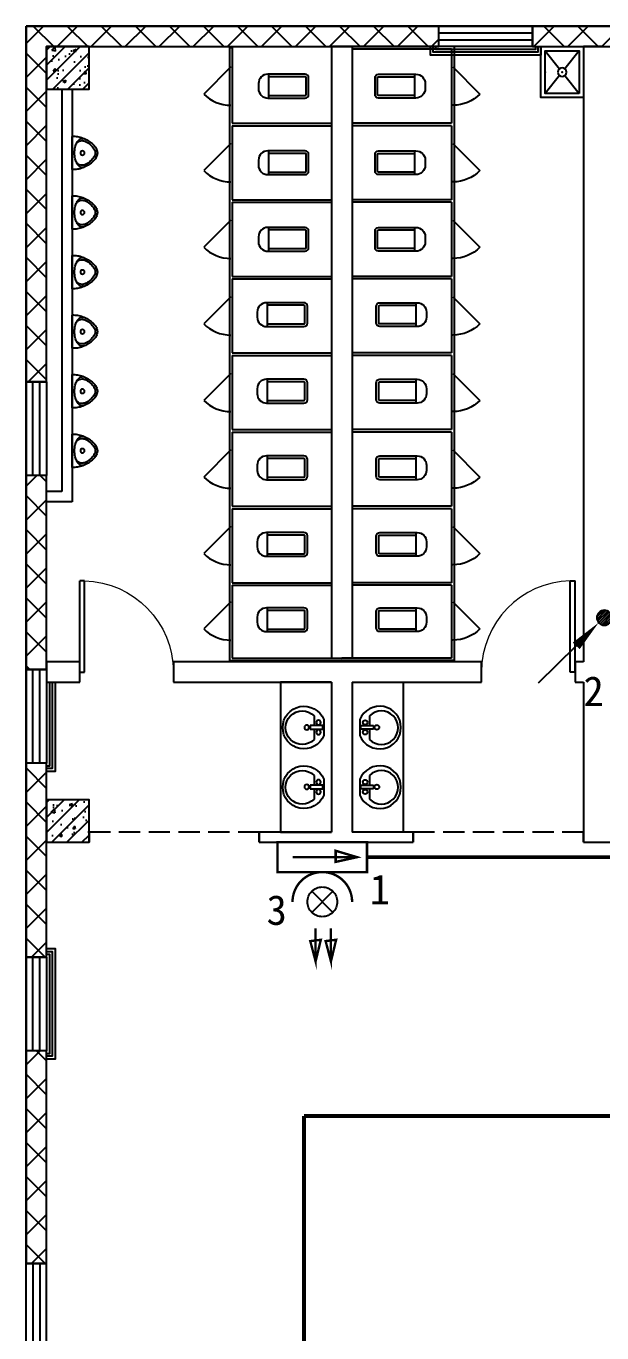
# Model space of a CAD drawing. Header units: millimetres. Extents: x -633009578 to 5705885, y -633235091 to 2571734.
# Drawn here: x 3029880 to 3036646, y 1976485 to 1991840 of the extents above; entities that cross this region are included whole.
import ezdxf

# ---------------------------------------------------------------- set-up
doc = ezdxf.new("R2010")
doc.units = ezdxf.units.MM
doc.header["$LTSCALE"] = 1000
doc.header["$MEASUREMENT"] = 0
doc.linetypes.add('DASH', pattern=[0.35, 0.25, -0.1])
doc.layers.get('0').update_dxf_attribs({"color": 9})
for name, color, linetype in [('000000000000电气', 7, 'Continuous'), ('A-COLUM(柱)', 255, 'Continuous'), ('A-DOOR(门）', 4, 'Continuous'), ('A-F-AREA(计算)', 5, 'Continuous'), ('A-FLOR(看线)', 8, 'Continuous'), ('A-HATH(填充)', 8, 'Continuous'), ('A-LM-RAIL(栏杆)', 167, 'Continuous'), ('A-LVTY(厨卫)', 8, 'Continuous'), ('A-WALL(墙)', 255, 'Continuous'), ('A-WINDOW（窗）', 4, 'Continuous'), ('WALL', 9, 'Continuous'), ('电-弱电平面-箭头', 3, 'Continuous'), ('电-强电平面-线缆', 3, 'Continuous'), ('设备-照明', 3, 'Continuous')]:
    doc.layers.add(name, color=color, linetype=linetype)
doc.styles.add('IDQSTYLE', font='simhei.ttf', dxfattribs={"width": 0.707, "bigfont": 'hztxt.shx'})
doc.styles.add('宋体', font='simhei.ttf')
pattern_1 = [(45, (597821.4751960391, 677977.5160347573), (-200.0002033111466, 200.0002033111467), []), (135, (597821.4751960391, 677977.5160347573), (-200.0002033111467, -200.0002033111466), [])]

# ---------------------------------------------------------------- blocks, each defined once
blk = doc.blocks.new('HC000078')
at = {"color": 0, "linetype": 'Continuous', "const_width": 0.2}
for points in [[(-3.750000000000028, 1.25), (3.75, 1.25), (3.75, -1.25), (-3.750000000000028, -1.25), (-3.750000000000028, 1.25)], [(2.5, 0), (-2.500000000000028, 0)]]:
    blk.add_lwpolyline(points, dxfattribs=at)
blk.add_lwpolyline([(2.917016710174721, 0), (1.120131515022848, 0.3984556212736834), (1.120131515022848, -0.539087017017323)], close=True, dxfattribs=at)
at = {"color": 0, "style": 'IDQSTYLE', "width": 0.7}
blk.add_attdef('PSFHATT', (5.75, -1.25), '', height=2.5, dxfattribs=at)
blk = doc.blocks.new('HC000064')
at = {"color": 0, "linetype": 'Continuous'}
for p, q in [((-0.8838834764831063, -0.8838834764831063), (0.8838834764831063, 0.8838834764831063)), ((-0.8838834764830494, 0.8838834764831063), (0.8838834764831631, -0.8838834764831063))]:
    blk.add_line(p, q, dxfattribs=at)
at = {"color": 0, "linetype": 'Continuous', "const_width": 0.2}
blk.add_lwpolyline([(5.710751695749348e-14, 2.499999999999886, 0.1989123673796647), (-1.767766952966326, 1.767766952966327, 0.1989123673796613), (-2.5, 1.951292859901378e-16, 0.1989123673796761), (-1.767766952966326, -1.76776695296644, 0.1989123673796782), (5.594010226827932e-14, -2.500000000000227)], format="xyb", dxfattribs=at)
for points in [[(2.226896073527712, 0.5659208660671311), (5.003498004369476, 0.5624686703930024), (3.296463286048663, 1.009912150058199), (3.185957433181557, 0.1260038671447887), (5.003498004369476, 0.5624686703930024)], [(2.224443767981995, -0.721123763554715), (5.001045698823816, -0.7245759592289005), (3.294010980502946, -0.2771324795636474), (3.18350512763584, -1.161040762477114), (5.001045698823816, -0.7245759592289005)]]:
    blk.add_lwpolyline(points, dxfattribs=at)
at = {"color": 0, "linetype": 'Continuous'}
for centre, radius, start, end in [((-2.259303855112194e-14, -1.740829702612245e-13), 1.250000000000117, 89.99999999999898, 134.9999999999991), ((-9.10937991704941e-14, -1.740829702612245e-13), 1.250000000000117, 45.00000000000085, 89.99999999999582), ((1.199040866595169e-14, -7.105427357601002e-14), 1.250000000000069, 135.0000000000036, 179.9999999999968), ((-1.252331571777177e-13, -7.088774012231625e-14), 1.250000000000068, 3.249254662582951e-12, 44.99999999999639), ((-2.284838984678572e-13, -5.684341886080801e-14), 1.250000000000172, 315.0000000000093, 2.605510395054555e-12), ((-2.264854970235319e-14, -5.695444116327053e-14), 1.250000000000034, 179.9999999999974, 225.0000000000007), ((-2.270406085358445e-14, -1.338928967697939e-13), 1.24999999999998, 224.9999999999983, 270.000000000001), ((-9.131584377541913e-14, 3.996802888650564e-15), 1.250000000000118, 270.0000000000042, 315.0000000000028)]:
    blk.add_arc(centre, radius, start, end, dxfattribs=at)
at = {"color": 0, "style": 'IDQSTYLE', "width": 0.7}
blk.add_attdef('PSFHATT', (7.003498004369476, -2.500000010000227), '', height=2.5, dxfattribs=at)
blk = doc.blocks.new('*X126')
at = {"color": 0, "linetype": 'Continuous'}
for p, q in [((192.590110055903, 446.7242872143482), (193.9264208598343, 448.0605980182795)), ((192.6512440212146, 447.2096852483717), (193.4410228258108, 447.9994640529679)), ((192.666080612941, 446.3759937026742), (194.2747143715083, 447.9846274612416)), ((192.8122309321682, 446.0978799531896), (194.552828120993, 447.8384771420143)), ((193.0126674313866, 445.874052383696), (194.7766556904866, 447.6380406427959)), ((193.2651240367983, 445.7022449203958), (194.9484631537868, 447.3855840373842)), ((193.5780466605768, 445.5909034754624), (195.0598045987202, 447.0726614136058)), ((193.9838870800477, 445.5724798262212), (195.0782282479613, 446.6668209941349))]:
    blk.add_line(p, q, dxfattribs=at)
blk = doc.blocks.new('HC001447')
at = {"color": 0, "linetype": 'Continuous'}
blk.add_line((-5.469508829517324, -5.531426259851287), (-2.364015929042509, -2.356448738054951), dxfattribs=at)
blk.add_lwpolyline([(-2.364015929042509, -2.356448738054951, 0.8, 0, 0), (-0.4121164681388194, -0.4698776614111466, 0, 0, 0)], format="xyseb", dxfattribs=at)
blk.add_circle((0, 0), 0.625, dxfattribs=at)
at = {"color": 0, "linetype": 'Continuous', "xscale": 0.5, "yscale": 0.5, "zscale": 0.5}
blk.add_blockref('*X126', (-96.91845018383214, -223.4069038532592), dxfattribs=at)
at = {"color": 0, "style": 'IDQSTYLE', "width": 0.7}
blk.add_attdef('PSFHATT', (2.62500001, -5.531426259851287), '', height=2.5, dxfattribs=at)
blk = doc.blocks.new('_LV6')
for p, q in [((99.78343880523971, -300), (-99.78343880523971, -300)), ((-139.7834388052397, -340), (-139.7834388052361, -779.6564289797607)), ((-109.7834388052433, -340), (-109.7834388052397, -769.6564289797607)), ((99.78343880524335, -330), (-99.78343880524335, -330)), ((109.7834388052433, -769.6564289797607), (109.7834388052433, -340)), ((139.7834388052433, -779.6564289797607), (139.7834388052397, -340)), ((139.7834388052433, -769.6564289797607), (-139.7834388052397, -769.6564289797607)), ((-29.78343880523607, -889.6564289797607), (29.78343880524335, -889.6564289797607))]:
    blk.add_line(p, q)
for centre, radius, start, end in [((-99.78343880523971, -340), 40, 90, 180.0000000000002), ((99.78343880523971, -340), 40, 2.398081733190338e-13, 90), ((-99.78343880524335, -340), 10, 90, 180.0000000000002), ((99.78343880524335, -340), 10, 0, 90), ((-29.78343880523607, -779.6564289797607), 110, 180, 270), ((29.78343880524335, -779.6564289797607), 110, 270, 0)]:
    blk.add_arc(centre, radius, start, end)
blk = doc.blocks.new('$plan$00000387')
for points in [[(-195.1053413768082, -0.0007896247711869364), (195.1053413768082, 0.0007896247707321891, -0.056281), (192.2349483853259, -62.07158893748328, -0.051243), (175.2703486377404, -125.5748806645047, -0.047086), (143.6831082538288, -189.724628874892, -0.038643), (109.2489721777902, -237.0609902997553, -0.050944), (77.11679163034205, -267.7759659795192, -0.073316), (36.52038586093977, -290.7338367186967, -0.092337), (0.001018339326947171, -297.5362265440604, -0.092337), (-36.51803354920821, -290.7341323159712, -0.073316), (-77.11462417741222, -267.776590178973, -0.050944), (-109.2474259731857, -237.0618745823472, -0.038643), (-143.6819452275654, -189.7257908973352, -0.047086), (-175.269704824098, -125.5762993672297, -0.051243), (-192.2348186147988, -62.07314493917374, -0.056281)], [(0.0004063761161887669, -146.3291454144546, 0.999985), (0.0002089799604618747, -97.55313528460101, 0.999985)]]:
    blk.add_lwpolyline(points, format="xyb", close=True)
for points in [[(-169.3906686580854, -140.1226315288268, -0.078162), (-170.9980199055512, -114.6377667698976, -0.158684), (-159.1263041735847, -87.15485956814655, -0.087457), (-117.404978437914, -53.84085994681891, -0.073385), (-70.49119853318143, -36.56470876068397, -0.051629), (0.0003042701246158686, -29.26612660759247), (0.0003042701246158686, -29.26612660759247, -0.051629), (70.49149449189827, -36.56413818386, -0.073385), (117.4050415866323, -53.83990962471171, -0.087457), (159.1270096202247, -87.15357250312127, -0.158684), (170.9989478331345, -114.6363836417117, -0.078162), (169.3918028553499, -140.1212604160505)], [(117.0630501052547, -53.65384373908455, -0.099174), (138.5356947175851, -84.86577428893679, -0.110283), (144.8304822659725, -118.461657304113, -0.092873), (136.0170142026468, -157.9354627454745, -0.05733), (119.0399966660161, -187.626263302564, -0.037877), (85.37168024390257, -226.8225566132141, -0.072182), (35.33205354717484, -264.1794573646985, -0.124936), (0.001291311165005027, -273.1480356215775), (0.001291311165005027, -273.1480356215775, -0.124936), (-35.32991617790412, -264.1797433356796, -0.072182), (-85.36984427394054, -226.8232476352587, -0.037877), (-119.0384779452529, -187.6272268447183, -0.05733), (-136.0157358103124, -157.9365637070459, -0.092873), (-144.8298950764129, -118.4628296054302, -0.110283), (-138.5353804395845, -84.8668946738876, -0.099174), (-117.0629874684723, -53.65479130090807)]]:
    blk.add_lwpolyline(points, format="xyb")
blk = doc.blocks.new('$lvtry$00000191')
at = {"color": 0}
for p, q in [((-250, -50, 1e-08), (-39.04344047215272, -218.7652476222793, 1e-08)), ((39.04344047215272, -218.7652476222793, 1e-08), (250, -50, 1e-08)), ((-250, -450, 1e-08), (-39.04344047215272, -281.2347523777207, 1e-08)), ((39.04344047215272, -281.2347523777244, 1e-08), (250, -450, 1e-08))]:
    blk.add_line(p, q, dxfattribs=at)
at = {"color": 0, "elevation": 1e-08}
for points in [[(300, -500), (300, 0), (-300, 0), (-300, -500)], [(250, -450), (250, -50), (-250, -50), (-250, -450)]]:
    blk.add_lwpolyline(points, close=True, dxfattribs=at)
at = {"color": 0}
blk.add_circle((0, -250, 1e-08), 50, dxfattribs=at)
for p in [(0, -50, 1e-08), (0, -250, 1e-08)]:
    blk.add_point(p, dxfattribs=at)
blk = doc.blocks.new('$plan$00001628')
for p, q in [((-20.3236661099927, -1.818989403545856e-12), (20.3236661099927, 0)), ((20.3236661099927, 0), (20.3236661099927, -150.0481350782702)), ((-23.39245275389476, -103.9428290335418), (-143.6423603250569, -103.9428290335418)), ((-20.3236661099927, -150.0481350782702), (-20.3236661099927, -1.818989403545856e-12)), ((20.3236661099927, -150.0481350782702), (-20.3236661099927, -150.0481350782702)), ((136.0209855338053, -103.9428290335418), (23.52693074955823, -103.9428290335418))]:
    blk.add_line(p, q)
blk.add_lwpolyline([(-96.62842091566199, 9.318928566552131, 5.110403953654916), (92.21216199610717, 9.318928566550312)], format="xyb", close=True)
for centre, radius in [((-57.16031093435413, -51.98476159802703), 26.67481176936781), ((57.16031093435413, -51.98476159802703), 26.67481176936781), ((0, -190.1098522697775), 27.77136210564822)]:
    blk.add_circle(centre, radius)
blk.add_arc((-3.810687395625791, -242.5466148261803), 196.885515440561, 135.2526700260475, 44.74732997395247)
blk = doc.blocks.new('$TCHSYS$WIN2D')
for p, q in [((-0.5, 0.5), (0.5, 0.5)), ((-0.5, 0.5), (-0.4999999999999999, -0.5)), ((0.5, 0.5), (0.4999999999999998, -0.5)), ((0.5, 0.1666666666666666), (-0.5, 0.1666666666666666)), ((0.5, -0.1666666666666667), (-0.5, -0.1666666666666667)), ((-0.4999999999999999, -0.5), (0.5, -0.5))]:
    blk.add_line(p, q)
blk = doc.blocks.new('$DorLib2D$00000114')
at = {"color": 0}
blk.add_line((0.4999999999999964, 3.552713678800501e-15), (-0.2071067811864751, 0.7071067811864857), dxfattribs=at)
blk.add_arc((0.5000000000013856, -1.154631945610163e-12), 1.000000000001696, 135, 180, dxfattribs=at)
blk = doc.blocks.new('$DorLib2D$00000001')
for p, q in [((0.45, 0.9750000000000001), (0.5000000000000002, 0.9750000000000001)), ((0.45, 0), (0.45, 0.9750000000000001)), ((0.5, 0), (0.5, 0.9750000000000001)), ((0.5, 0), (0.45, 0))]:
    blk.add_line(p, q)
at = {"lineweight": 13}
blk.add_arc((0.475, 0), 0.975, 91.4692835813538, 180, dxfattribs=at)
blk = doc.blocks.new('_FZH')
h = blk.add_hatch()
h.set_pattern_fill('钢筋混凝土', color=256, scale=0.1, style=0)
h.set_pattern_definition([(45, (0, 0), (-0.1767766952966369, 0.1767766952966369), []), (50, (0, 0), (0.7172601826007535, -0.06275213498259512), [0.07500000000000001, -0.8250000000000001]), (355, (0, 0), (-0.138751333613, 0.7521921337000119), [0.06, -0.66]), (100.4514, (0.05977168000000001, -0.00522934), (0.5785093817140216, 0.6894395420609536), [0.06374019, -0.701142112]), (46.1842, (0, 0.2), (1.067241048625645, -0.1655190143290181), [0.1125, -1.2375]), (96.6356, (0.088936745, 0.186206693), (0.9346627055487033, 0.9741178709004418), [0.095610288, -1.051713]), (351.1842, (0, 0.2), (0.9346619451336272, 0.9741186009253247), [0.09000000000000001, -0.9900000000000001]), (21, (0.1, 0.15), (0.5969070521184617, -0.4026188906653388), [0.07500000000000001, -0.8250000000000001]), (326, (0.1, 0.15), (0.2433153319215824, 0.7251500450468529), [0.06, -0.66]), (71.4514, (0.149742233, 0.116448394), (0.84022262858149, 0.3225304967099524), [0.06374019, -0.701142112]), (37.50000000000001, (0, 0), (0.01215985531729062, 0.3328938538313115), [0, -0.652, 0, -0.67, 0, -0.6625000000000001]), (7.499999999999999, (0, 0), (0.2630695374421486, 0.3944117118823603), [0, -0.382, 0, -0.637, 0, -0.2525]), (-32.5, (-0.223, 0), (0.533822436172409, -0.02255487173437976), [0, -0.25, 0, -0.78, 0, -1.035]), (-42.5, (-0.323, 0), (0.5831861693423862, 0.1001049823323177), [0, -0.325, 0, -0.518, 0, -0.735])])
h.paths.add_polyline_path([(-0.5, -0.5), (0.5, -0.5), (0.5, 0.5), (-0.5, 0.5)])
blk.add_lwpolyline([(-0.5, -0.5), (0.5, -0.5), (0.5, 0.5), (-0.5, 0.5)], close=True)

msp = doc.modelspace()

# ---------------------------------------------------------------- hatches: boundary and pattern name
at = {"layer": 'A-HATH(填充)'}
h = msp.add_hatch(dxfattribs=at)
h.set_pattern_fill('多孔材料', color=256, scale=100, style=0)
h.set_pattern_definition(pattern_1)
h.paths.add_polyline_path([(3030119.994031752, 1991599.596922422), (3034729.994032506, 1991599.596922418), (3034729.994032506, 1991839.596922426), (3029879.994031752, 1991839.596922422)])
h = msp.add_hatch(dxfattribs=at)
h.set_pattern_fill('多孔材料', color=256, scale=100, style=0)
h.set_pattern_definition(pattern_1)
h.paths.add_polyline_path([(3029879.994031752, 1991839.596922422), (3029879.994031748, 1987659.596921089), (3030119.994031749, 1987659.59692109), (3030119.994031752, 1991599.596922422)])
h = msp.add_hatch(dxfattribs=at)
h.set_pattern_fill('多孔材料', color=256, scale=100, style=0)
h.set_pattern_definition(pattern_1)
h.paths.add_polyline_path([(3035829.994031996, 1991599.596922418), (3038109.994031996, 1991599.596922418), (3038109.994031997, 1991839.596922426), (3035829.994031996, 1991839.596922426)])
h = msp.add_hatch(dxfattribs=at)
h.set_pattern_fill('多孔材料', color=256, scale=100, style=0)
h.set_pattern_definition(pattern_1)
h.paths.add_polyline_path([(3029879.994031748, 1986559.596921089), (3029879.994031747, 1984279.596920072), (3030119.994031748, 1984279.596920072), (3030119.994031749, 1986559.59692109)])
h = msp.add_hatch(dxfattribs=at)
h.set_pattern_fill('多孔材料', color=256, scale=100, style=0)
h.set_pattern_definition(pattern_1)
h.paths.add_polyline_path([(3029879.994031747, 1983179.596920072), (3029879.994031747, 1980899.596921089), (3030119.994031748, 1980899.59692109), (3030119.994031748, 1983179.596920072)])
h = msp.add_hatch(dxfattribs=at)
h.set_pattern_fill('多孔材料', color=256, scale=100, style=0)
h.set_pattern_definition(pattern_1)
h.paths.add_polyline_path([(3029879.994031747, 1979799.596921089), (3029879.994031747, 1977299.596922615), (3030119.994031748, 1977299.596922615), (3030119.994031748, 1979799.59692109)])

# ---------------------------------------------------------------- linework, layer by layer
at = {"layer": 'A-F-AREA(计算)'}
msp.add_lwpolyline([(3029879.971570265, 1991839.59697076), (3164159.971570265, 1991839.59697076), (3164159.971570265, 1855759.59697076), (3029879.971570265, 1855759.59697076)], close=True, dxfattribs=at)
at = {"layer": 'A-FLOR(看线)'}
for points in [[(3035929.994036971, 1991599.596922354), (3035929.994036971, 1991499.596922354), (3034629.994036932, 1991499.596922354), (3034629.994036932, 1991599.596922335)], [(3030219.994031765, 1984129.59692246), (3030219.994031765, 1983079.596924629), (3030119.994031783, 1983079.596924629)], [(3030119.994031751, 1980999.59692525), (3030219.994031751, 1980999.59692525), (3030219.994031751, 1979699.596925212), (3030119.994031769, 1979699.596925212)]]:
    msp.add_lwpolyline(points, dxfattribs=at)
at = {"layer": 'A-LM-RAIL(栏杆)'}
for points in [[(3035894.994036971, 1991599.596922354), (3035894.994036971, 1991534.596922354), (3034664.994036932, 1991534.596922354), (3034664.994036932, 1991599.596922335)], [(3035864.994036971, 1991599.596922354), (3035864.994036971, 1991564.596922354), (3034694.994036932, 1991564.596922354), (3034694.994036932, 1991599.596922335)], [(3030184.994031765, 1984129.59692246), (3030184.994031765, 1983114.596924629), (3030119.994031783, 1983114.596924629)], [(3030154.994031765, 1984129.59692246), (3030154.994031765, 1983144.596924629), (3030119.994031783, 1983144.596924629)], [(3030119.994031751, 1980964.59692525), (3030184.994031751, 1980964.59692525), (3030184.994031751, 1979734.596925212), (3030119.994031769, 1979734.596925212)], [(3030119.994031751, 1980934.59692525), (3030154.994031751, 1980934.59692525), (3030154.994031751, 1979764.596925212), (3030119.994031769, 1979764.596925212)]]:
    msp.add_lwpolyline(points, dxfattribs=at)
at = {"layer": 'A-LVTY(厨卫)'}
for p, q in [((3032269.994031667, 1991584.596922419), (3032269.994031671, 1990684.596922419)), ((3032299.994031667, 1991584.596922419), (3032269.994031667, 1991584.596922419)), ((3032299.994031667, 1991584.596922419), (3032299.994031752, 1990699.596922508)), ((3034909.994031771, 1991599.596922455), (3033709.994031605, 1991599.59692246)), ((3034879.994031772, 1991569.596922458), (3033709.994031605, 1991569.596922462)), ((3034879.994031772, 1991569.596922458), (3034879.994031768, 1990699.59692252)), ((3034909.994031771, 1991599.596922455), (3034909.994031855, 1990684.596922419)), ((3032269.994031671, 1990684.596922419), (3032269.994031675, 1989784.596922419)), ((3032299.994031752, 1990699.596922508), (3033469.994031571, 1990699.596922512)), ((3032299.994031752, 1990669.59692251), (3032299.994031755, 1989799.596922575)), ((3032299.994031752, 1990669.59692251), (3033469.994031571, 1990669.596922514)), ((3034879.994031768, 1990699.59692252), (3033709.99403176, 1990699.596922525)), ((3034879.994031768, 1990669.596922522), (3033709.99403176, 1990669.596922527)), ((3034879.994031768, 1990669.596922522), (3034879.994031765, 1989799.596922588)), ((3034909.994031859, 1990684.596922419), (3034909.994031855, 1989784.596922419)), ((3032269.994031675, 1989784.596922419), (3032269.994031679, 1988884.596922419)), ((3032299.994031755, 1989799.596922575), (3033469.994031759, 1989799.596922579)), ((3032299.994031212, 1989769.596922577), (3032299.994031216, 1988899.596922262)), ((3032299.994031212, 1989769.596922577), (3033469.994031759, 1989769.596922581)), ((3034879.994031765, 1989799.596922588), (3033709.99403176, 1989799.596922592)), ((3034879.994031765, 1989769.596922216), (3033709.99403176, 1989769.59692222)), ((3034879.994031765, 1989769.596922216), (3034879.994031761, 1988899.596922277)), ((3034909.994031855, 1989784.596922419), (3034909.994031851, 1988884.596922419)), ((3032269.994031675, 1988884.596922419), (3032269.994031679, 1987984.596922419)), ((3032299.994031216, 1988899.596922262), (3033469.994031759, 1988899.596922267)), ((3032299.994031759, 1988869.596922639), (3032299.994031763, 1987999.596922322)), ((3032299.994031759, 1988869.596922639), (3033469.994031759, 1988869.596922643)), ((3034879.994031761, 1988899.596922277), (3033709.99403176, 1988899.59692228)), ((3034879.994032303, 1988869.596922278), (3033709.99403176, 1988869.596922283)), ((3034879.994032303, 1988869.596922278), (3034879.994032299, 1987999.596922337)), ((3034909.994031855, 1988884.596922419), (3034909.994031851, 1987984.596922419)), ((3032269.994031675, 1987984.596922419), (3032269.994031679, 1987084.596922419)), ((3032299.994031763, 1987999.596922322), (3033469.99403176, 1987999.596922326)), ((3034879.994032299, 1987999.596922337), (3033709.99403176, 1987999.596922341)), ((3034909.994031855, 1987984.596922419), (3034909.994031851, 1987084.596922419)), ((3032299.994031763, 1987969.596922324), (3032299.994031766, 1987099.596922381)), ((3032299.994031763, 1987969.596922324), (3033469.99403176, 1987969.596922328)), ((3034879.994031756, 1987969.596922339), (3033709.99403176, 1987969.596922343)), ((3034879.994031756, 1987969.596922339), (3034879.994031752, 1987099.596922396)), ((3032269.994031791, 1987084.596922479), (3032269.994031794, 1986184.596922479)), ((3032299.994031766, 1987099.596922381), (3033469.99403176, 1987099.596922385)), ((3032299.994031766, 1987069.596922383), (3032299.99403177, 1986199.59692244)), ((3032299.994031766, 1987069.596922383), (3033469.99403176, 1987069.596922387)), ((3034879.994031752, 1987099.596922396), (3033709.99403205, 1987099.596922401)), ((3034879.994032295, 1987069.596922399), (3033709.99403205, 1987069.596922403)), ((3034879.994032295, 1987069.596922399), (3034879.994032292, 1986199.596922456)), ((3034909.99403197, 1987084.596922479), (3034909.994031967, 1986184.596922479)), ((3032269.994031791, 1986184.596922539), (3032269.994031794, 1985284.596922539)), ((3032299.99403177, 1986199.59692244), (3033469.994031579, 1986199.596922445)), ((3032299.99403177, 1986169.596922442), (3032299.994031774, 1985299.596922499)), ((3032299.99403177, 1986169.596922442), (3033469.994031579, 1986169.596922446)), ((3034879.994032292, 1986199.596922456), (3033709.99403205, 1986199.59692246)), ((3034879.994031749, 1986169.596922458), (3033709.99403205, 1986169.596922462)), ((3034879.994031749, 1986169.596922458), (3034879.994031745, 1985299.596922516)), ((3034909.99403197, 1986184.596922539), (3034909.994031967, 1985284.596922539)), ((3032269.994031684, 1985299.596922404), (3032269.994031778, 1984384.596922559)), ((3032299.994031774, 1985299.596922499), (3033469.994031579, 1985299.596922504)), ((3032299.994031231, 1985269.596922501), (3032299.994031235, 1984414.596922183)), ((3032299.994031231, 1985269.596922501), (3033469.994031579, 1985269.596922505)), ((3034879.994031745, 1985299.596922516), (3033709.99403188, 1985299.59692252)), ((3034879.994031745, 1985269.596922518), (3033709.99403188, 1985269.596922522)), ((3034879.994031745, 1985269.596922518), (3034879.994031741, 1984414.596922575)), ((3034909.994031864, 1985299.596922404), (3034909.994031741, 1984384.596922202)), ((3032269.994031778, 1984384.596922559), (3033589.994031774, 1984384.596922409)), ((3032299.994031235, 1984414.596922183), (3033589.994031774, 1984414.596922409)), ((3034879.994031741, 1984414.596922575), (3033589.994031774, 1984414.596922409)), ((3034909.994031741, 1984384.596922202), (3033589.994031774, 1984384.596922409))]:
    msp.add_line(p, q, dxfattribs=at)
for points in [[(3033469.994031657, 1984129.596922332), (3032869.994031642, 1984129.596922332), (3032869.994031742, 1982369.596922519), (3033469.994031757, 1982369.596922519)], [(3033709.994031893, 1984129.596922332), (3034309.994031909, 1984129.596922332), (3034309.994031792, 1982369.596922561), (3033709.994031777, 1982369.596922561)]]:
    msp.add_lwpolyline(points, dxfattribs=at)
at = {"layer": 'A-WALL(墙)'}
for p, q in [((3033469.994031571, 1991599.59692246), (3033469.994031765, 1990684.596922424)), ((3033709.994031605, 1991599.59692246), (3033469.994031571, 1991599.59692246)), ((3033709.994031605, 1991599.59692246), (3033709.994031765, 1990684.596922424)), ((3036429.994031818, 1991599.596922425), (3036429.994031752, 1984369.596922448)), ((3036669.994031818, 1991599.596922424), (3036429.994031818, 1991599.596922425)), ((3030299.992718353, 1991099.596922424), (3030299.992718433, 1986369.596923991)), ((3030419.992718353, 1991099.596922424), (3030419.992718435, 1986249.596924613)), ((3033469.994031765, 1990684.596922424), (3033469.994031765, 1989784.596922424)), ((3033709.994031765, 1990684.596922424), (3033709.994031765, 1989784.596922424)), ((3033469.994031765, 1989784.596922424), (3033469.994031765, 1988884.596922424)), ((3033709.994031765, 1989784.596922424), (3033709.994031765, 1988884.596922424)), ((3033469.994031765, 1988884.596922424), (3033469.994031765, 1987984.596922424)), ((3033709.994031765, 1988884.596922424), (3033709.994031765, 1987984.596922424)), ((3033469.994031765, 1987984.596922424), (3033469.994031765, 1987084.596922424)), ((3033709.994031765, 1987984.596922424), (3033709.994031765, 1987084.596922424)), ((3033469.994031765, 1987084.596922424), (3033469.994031765, 1986184.596922484)), ((3033709.994031765, 1987084.596922424), (3033709.994031765, 1986184.596922484)), ((3030299.992718433, 1986369.596923991), (3030119.994032069, 1986369.596922401)), ((3030119.994032086, 1986249.596922401), (3030119.994032069, 1986369.596922401)), ((3030419.992718435, 1986249.596924613), (3030119.994032086, 1986249.596922401)), ((3033469.994031765, 1986184.596922484), (3033469.994031765, 1985284.596922544)), ((3033709.994031765, 1986184.596922484), (3033709.994031765, 1985284.596922544)), ((3033469.994031765, 1985284.596922544), (3033469.994031916, 1984414.59692258)), ((3033709.994031765, 1985284.596922544), (3033709.99403188, 1984414.596922579)), ((3030509.994031996, 1984369.596922555), (3030119.994031749, 1984369.596922517)), ((3030119.994031749, 1984369.596922517), (3030119.994031749, 1984129.596922517)), ((3030509.994031997, 1984129.596922601), (3030509.994031996, 1984369.596922555)), ((3033589.994031775, 1984369.596922517), (3031609.994031997, 1984369.596922555)), ((3031609.994031997, 1984369.596922555), (3031609.994031997, 1984129.596922614)), ((3035229.994031997, 1984369.596922468), (3033589.994031775, 1984369.596922517)), ((3035229.994031996, 1984129.596922443), (3035229.994031997, 1984369.596922468)), ((3036429.994031752, 1984369.596922448), (3036329.994031996, 1984369.596922442)), ((3036329.994031996, 1984369.596922442), (3036329.994031996, 1984129.596922443)), ((3030119.994031749, 1984129.596922517), (3030509.994031997, 1984129.596922601)), ((3031609.994031997, 1984129.596922614), (3033469.99403176, 1984129.596922556)), ((3033469.99403176, 1984129.596922556), (3033469.994031761, 1982369.596922474)), ((3033709.99403176, 1984129.596922448), (3033709.994031761, 1982369.596922606)), ((3033709.99403176, 1984129.596922448), (3035229.994031996, 1984129.596922443)), ((3036329.994031996, 1984129.596922443), (3036429.994031916, 1984129.596922448)), ((3036429.994031916, 1984129.596922448), (3036429.994031906, 1982369.596922606)), ((3033469.994031761, 1982369.596922474), (3032619.994031488, 1982369.596922548)), ((3032619.994031488, 1982369.596922548), (3032619.994031488, 1982249.596922474)), ((3034429.994031489, 1982369.596922654), (3033709.994031761, 1982369.596922606)), ((3034429.994031488, 1982249.596922606), (3034429.994031489, 1982369.596922654)), ((3036429.994031906, 1982369.596922606), (3036429.994031488, 1982249.596922606)), ((3032619.994031488, 1982249.596922474), (3033589.994031775, 1982249.596922519)), ((3033589.994031775, 1982249.596922519), (3034429.994031488, 1982249.596922606)), ((3036429.994031488, 1982249.596922606), (3036549.994031765, 1982249.596922519)), ((3036549.994031765, 1982249.596922424), (3037449.994031996, 1982249.596922517))]:
    msp.add_line(p, q, dxfattribs=at)
at = {"layer": 'A-WINDOW（窗）', "linetype": 'DASH'}
for p, q in [((3030619.994031765, 1982369.596922519), (3030619.994031765, 1982249.596922519)), ((3032619.994031765, 1982369.596922519, 800), (3030619.994031765, 1982369.596922519, 800)), ((3032619.994031765, 1982249.596922519), (3032619.994031765, 1982369.596922519)), ((3034429.99403173, 1982369.596922519), (3034429.99403173, 1982249.596922519)), ((3036429.99403173, 1982369.596922519, 800), (3034429.99403173, 1982369.596922519, 800)), ((3036429.99403173, 1982249.596922519), (3036429.99403173, 1982369.596922519))]:
    msp.add_line(p, q, dxfattribs=at)
at = {"layer": 'WALL'}
for p, q in [((3034729.994032506, 1991839.596922426), (3029879.994031752, 1991839.596922422)), ((3029879.994031752, 1991839.596922422), (3029879.994031748, 1987659.596921089)), ((3034729.994032506, 1991599.596922418), (3034729.994032506, 1991839.596922426)), ((3038109.994031997, 1991839.596922426), (3035829.994031996, 1991839.596922426)), ((3035829.994031996, 1991839.596922426), (3035829.994031996, 1991599.596922418)), ((3030119.994031752, 1991599.596922422), (3034729.994032506, 1991599.596922418)), ((3030119.994031749, 1987659.59692109), (3030119.994031752, 1991599.596922422)), ((3035829.994031996, 1991599.596922418), (3038109.994031996, 1991599.596922418)), ((3029879.994031748, 1987659.596921089), (3030119.994031749, 1987659.59692109)), ((3029879.994031748, 1986559.596921089), (3029879.994031747, 1984279.596920072)), ((3030119.994031749, 1986559.59692109), (3029879.994031748, 1986559.596921089)), ((3030119.994031748, 1984279.596920072), (3030119.994031749, 1986559.59692109)), ((3029879.994031747, 1984279.596920072), (3030119.994031748, 1984279.596920072)), ((3029879.994031747, 1983179.596920072), (3029879.994031747, 1980899.596921089)), ((3030119.994031748, 1983179.596920072), (3029879.994031747, 1983179.596920072)), ((3030119.994031748, 1980899.59692109), (3030119.994031748, 1983179.596920072)), ((3029879.994031747, 1980899.596921089), (3030119.994031748, 1980899.59692109)), ((3029879.994031747, 1979799.596921089), (3029879.994031747, 1977299.596922615)), ((3030119.994031748, 1979799.59692109), (3029879.994031747, 1979799.596921089)), ((3030119.994031748, 1977299.596922615), (3030119.994031748, 1979799.59692109)), ((3029879.994031747, 1977299.596922615), (3030119.994031748, 1977299.596922615))]:
    msp.add_line(p, q, dxfattribs=at)
at = {"layer": '电-强电平面-线缆', "color": 1, "linetype": 'Continuous', "const_width": 45}
for points in [[(3033885.494031764, 1982074.596922427), (3037503.339081602, 1982074.596922427)], [(3033145, 1933667.12766536), (3033145, 1979033.5)], [(3033145, 1979033.5), (3104680, 1979033.5)]]:
    msp.add_lwpolyline(points, dxfattribs=at)

# ---------------------------------------------------------------- block references
at = {"layer": 'A-COLUM(柱)', "xscale": 500, "yscale": 500, "zscale": 500}
for p in [(3030369.994031765, 1991349.596922424), (3030369.994031765, 1982499.596922424)]:
    msp.add_blockref('_FZH', p, dxfattribs=at)
at = {"layer": 'A-DOOR(门）', "xscale": -1100, "yscale": 1100, "zscale": 1100}
msp.add_blockref('$DorLib2D$00000001', (3031059.994031779, 1984249.596922517), dxfattribs=at)
at = {"layer": 'A-DOOR(门）', "extrusion": (0, 0, -1), "xscale": -1100, "yscale": 1100, "zscale": 1100}
msp.add_blockref('$DorLib2D$00000001', (-3035779.994031765, 1984249.596922517), dxfattribs=at)
at = {"layer": 'A-LVTY(厨卫)', "xscale": -1}
for name, p, rotation in [('$lvtry$00000191', (3035929.994031818, 1991299.596922422, -1e-08), 89.99999999999999), ('_LV6', (3033679.993048813, 1991134.596922525), 90.00000000000006), ('_LV6', (3033679.993048813, 1990234.596922525), 90.00000000000006), ('_LV6', (3033679.993048809, 1989334.596922525), 90.00000000000006), ('_LV6', (3033694.993048761, 1988449.596922476), 90.00000000000006), ('_LV6', (3033694.993048761, 1987549.596922476), 90.00000000000006), ('_LV6', (3033694.993048877, 1986649.596922536), 90.00000000000006), ('_LV6', (3033694.993048877, 1985749.596922596), 90.00000000000006), ('_LV6', (3033694.99304877, 1984864.596922461), 90.00000000000006), ('$plan$00001628', (3033368.205831673, 1983599.596922425), 270), ('$plan$00001628', (3033368.205831673, 1982899.596922425), 270)]:
    msp.add_blockref(name, p, dxfattribs=dict(at, rotation=rotation))
at = {"layer": 'A-LVTY(厨卫)', "yscale": 450, "zscale": 100}
for p, xscale, rotation in [((3032284.994031666, 1991134.59692242), 450, 89.99999999978503), ((3034894.99403186, 1991134.59692242), -450, 269.999999999785), ((3032284.99403167, 1990234.59692242), 450, 89.99999999978503), ((3034894.99403186, 1990234.59692242), -450, 269.999999999785), ((3032284.994031673, 1989334.59692242), 450, 89.99999999978503), ((3034894.994031856, 1989334.59692242), -450, 269.999999999785), ((3032284.994031677, 1988434.596922419), 450, 89.99999999978503), ((3034894.994031853, 1988434.596922419), -450, 269.999999999785), ((3032284.994031677, 1987534.596922419), 450, 89.99999999978503), ((3034894.994031853, 1987534.596922419), -450, 269.999999999785), ((3032284.994031793, 1986634.596922479), 450, 89.99999999978503), ((3034894.994031969, 1986634.596922479), -450, 269.999999999785), ((3032284.994031793, 1985734.596922539), 450, 89.99999999978503), ((3034894.994031969, 1985734.596922539), -450, 269.999999999785), ((3032284.994031686, 1984849.596922404), 450, 89.99999999978503), ((3034894.994031862, 1984849.596922404), -450, 269.999999999785)]:
    msp.add_blockref('$DorLib2D$00000114', p, dxfattribs=dict(at, xscale=xscale, rotation=rotation))
at = {"layer": 'A-LVTY(厨卫)'}
for name, p, rotation in [('_LV6', (3033499.995014712, 1991134.596922525), 269.9999999999999), ('$plan$00000387', (3030419.992964532, 1990349.596980569), 90.00000000000001), ('_LV6', (3033499.995014716, 1990234.596922525), 269.9999999999999), ('$plan$00000387', (3030419.992964532, 1989649.596980569), 90.00000000000001), ('_LV6', (3033499.99501472, 1989334.596922525), 269.9999999999999), ('$plan$00000387', (3030419.992964532, 1988949.596980569), 90.00000000000001), ('$plan$00000387', (3030419.992964532, 1988249.596980569), 90.00000000000001), ('_LV6', (3033484.995014768, 1988449.596922476), 269.9999999999999), ('$plan$00000387', (3030419.992964532, 1987549.596980569), 90.00000000000001), ('_LV6', (3033484.995014768, 1987549.596922476), 269.9999999999999), ('$plan$00000387', (3030419.992964532, 1986849.596980569), 90.00000000000001), ('_LV6', (3033484.995014884, 1986649.596922536), 269.9999999999999), ('_LV6', (3033484.995014884, 1985749.596922596), 269.9999999999999), ('_LV6', (3033484.995014777, 1984864.596922461), 269.9999999999999), ('$plan$00001628', (3033811.782231869, 1983599.596922425), 90.00000000000001), ('$plan$00001628', (3033811.782231869, 1982899.596922425), 90.00000000000001)]:
    msp.add_blockref(name, p, dxfattribs=dict(at, rotation=rotation))
at = {"layer": 'A-WINDOW（窗）', "extrusion": (0, 0, -1), "yscale": 240}
for p, xscale, zscale, rotation in [((-3035279.994032401, 1991719.596922424), -1100, 1100, 180), ((-3029999.994031749, 1951299.596922467), 52000, 52000, 90.00000000000001)]:
    msp.add_blockref('$TCHSYS$WIN2D', p, dxfattribs=dict(at, xscale=xscale, zscale=zscale, rotation=rotation))
at = {"layer": 'A-WINDOW（窗）', "xscale": 1100, "yscale": 240, "zscale": 1100, "rotation": 270}
for p in [(3029999.994031749, 1987109.596920837), (3029999.994031749, 1983729.596920099), (3029999.994031749, 1980349.596920836)]:
    msp.add_blockref('$TCHSYS$WIN2D', p, dxfattribs=at)
at = {"layer": '电-弱电平面-箭头', "color": 4, "xscale": -140, "yscale": 140, "zscale": 140, "rotation": 270}
msp.add_blockref('HC001447', (3036674.037315338, 1984887.972751185), dxfattribs=at)
at = {"layer": '设备-照明', "xscale": -140, "yscale": 140, "zscale": 140}
for name, p, rotation in [('HC000078', (3033360.494031764, 1982074.596922427), 180), ('HC000064', (3033360.494031765, 1981549.596922427), 89.99999999999993)]:
    msp.add_blockref(name, p, dxfattribs=dict(at, rotation=rotation))

# ---------------------------------------------------------------- texts
at = {"layer": '000000000000电气', "lineweight": 35, "style": '宋体'}
for s, p in [('2', (3036429.994031915, 1983850.571475982)), ('1', (3033916.872451764, 1981520.741854572))]:
    msp.add_text(s, height=350, dxfattribs=at).set_placement(p)
at = {"layer": '000000000000电气', "color": 4, "lineweight": 35, "style": '宋体'}
msp.add_text('3', height=350, dxfattribs=at).set_placement((3032705.621484731, 1981278.696908765))

doc.saveas('drawing.dxf')
